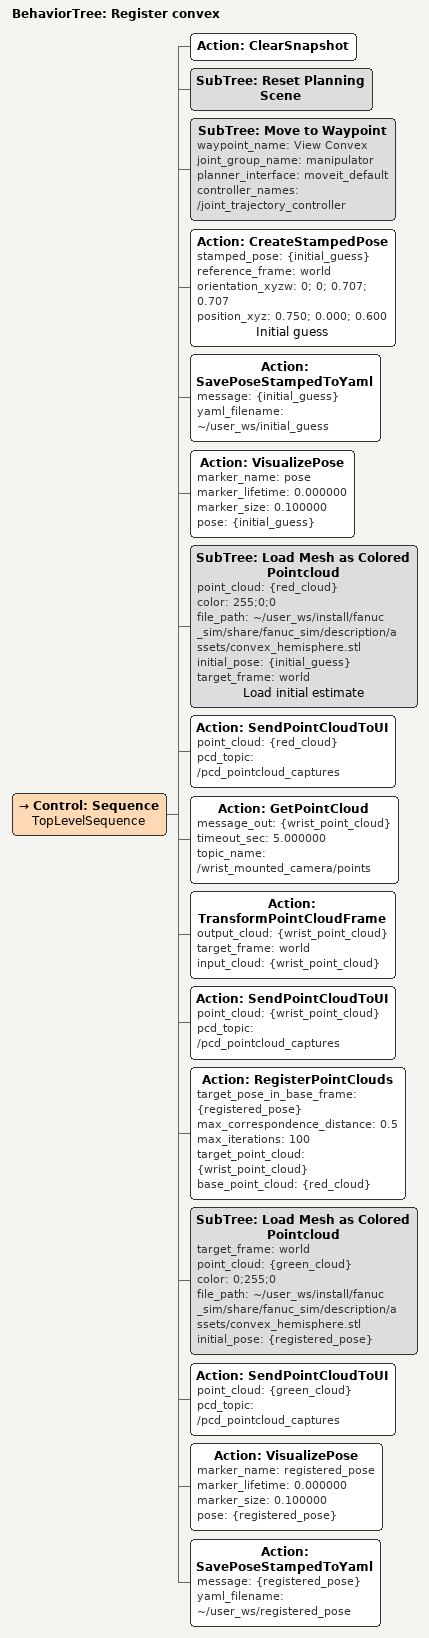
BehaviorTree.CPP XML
<?xml version="1.0" encoding="utf-8" ?>
<root BTCPP_format="4" main_tree_to_execute="Register convex">
  <BehaviorTree ID="Register convex" _description="">
    <Control ID="Sequence" name="TopLevelSequence">
      <Action ID="ClearSnapshot" />
      <SubTree ID="Reset Planning Scene" />
      <SubTree
        ID="Move to Waypoint"
        waypoint_name="View Convex"
        joint_group_name="manipulator"
        planner_interface="moveit_default"
        controller_names="/joint_trajectory_controller"
      />
      <Action
        ID="CreateStampedPose"
        stamped_pose="{initial_guess}"
        reference_frame="world"
        orientation_xyzw="0; 0; 0.707; 0.707"
        position_xyz="0.750; 0.000; 0.600"
        name="Initial guess"
      />
      <Action
        ID="SavePoseStampedToYaml"
        message="{initial_guess}"
        yaml_filename="~/user_ws/initial_guess"
      />
      <Action
        ID="VisualizePose"
        marker_name="pose"
        marker_lifetime="0.000000"
        marker_size="0.100000"
        pose="{initial_guess}"
      />
      <SubTree
        ID="Load Mesh as Colored Pointcloud"
        point_cloud="{red_cloud}"
        color="255;0;0"
        file_path="~/user_ws/install/fanuc_sim/share/fanuc_sim/description/assets/convex_hemisphere.stl"
        initial_pose="{initial_guess}"
        target_frame="world"
        name="Load initial estimate"
      />
      <Action
        ID="SendPointCloudToUI"
        point_cloud="{red_cloud}"
        pcd_topic="/pcd_pointcloud_captures"
      />
      <Action
        ID="GetPointCloud"
        message_out="{wrist_point_cloud}"
        timeout_sec="5.000000"
        topic_name="/wrist_mounted_camera/points"
      />
      <Action
        ID="TransformPointCloudFrame"
        output_cloud="{wrist_point_cloud}"
        target_frame="world"
        input_cloud="{wrist_point_cloud}"
      />
      <Action
        ID="SendPointCloudToUI"
        point_cloud="{wrist_point_cloud}"
        pcd_topic="/pcd_pointcloud_captures"
      />
      <Action
        ID="RegisterPointClouds"
        target_pose_in_base_frame="{registered_pose}"
        max_correspondence_distance="0.5"
        max_iterations="100"
        target_point_cloud="{wrist_point_cloud}"
        base_point_cloud="{red_cloud}"
      />
      <SubTree
        ID="Load Mesh as Colored Pointcloud"
        target_frame="world"
        point_cloud="{green_cloud}"
        color="0;255;0"
        file_path="~/user_ws/install/fanuc_sim/share/fanuc_sim/description/assets/convex_hemisphere.stl"
        initial_pose="{registered_pose}"
      />
      <Action
        ID="SendPointCloudToUI"
        point_cloud="{green_cloud}"
        pcd_topic="/pcd_pointcloud_captures"
      />
      <Action
        ID="VisualizePose"
        marker_name="registered_pose"
        marker_lifetime="0.000000"
        marker_size="0.100000"
        pose="{registered_pose}"
      />
      <Action
        ID="SavePoseStampedToYaml"
        message="{registered_pose}"
        yaml_filename="~/user_ws/registered_pose"
      />
    </Control>
  </BehaviorTree>
</root>
